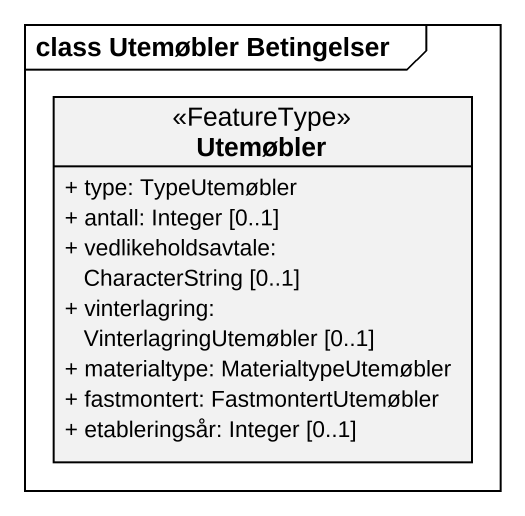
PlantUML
@startuml
mainframe class Utemøbler Betingelser
hide circle
hide empty members
skinparam classAttributeIconSize 0
class Utemøbler <<FeatureType>> {
  + type: TypeUtemøbler
  + antall: Integer [0..1]
  + vedlikeholdsavtale: CharacterString [0..1]
  + vinterlagring: VinterlagringUtemøbler [0..1]
  + materialtype: MaterialtypeUtemøbler
  + fastmontert: FastmontertUtemøbler
  + etableringsår: Integer [0..1]
}
@enduml
